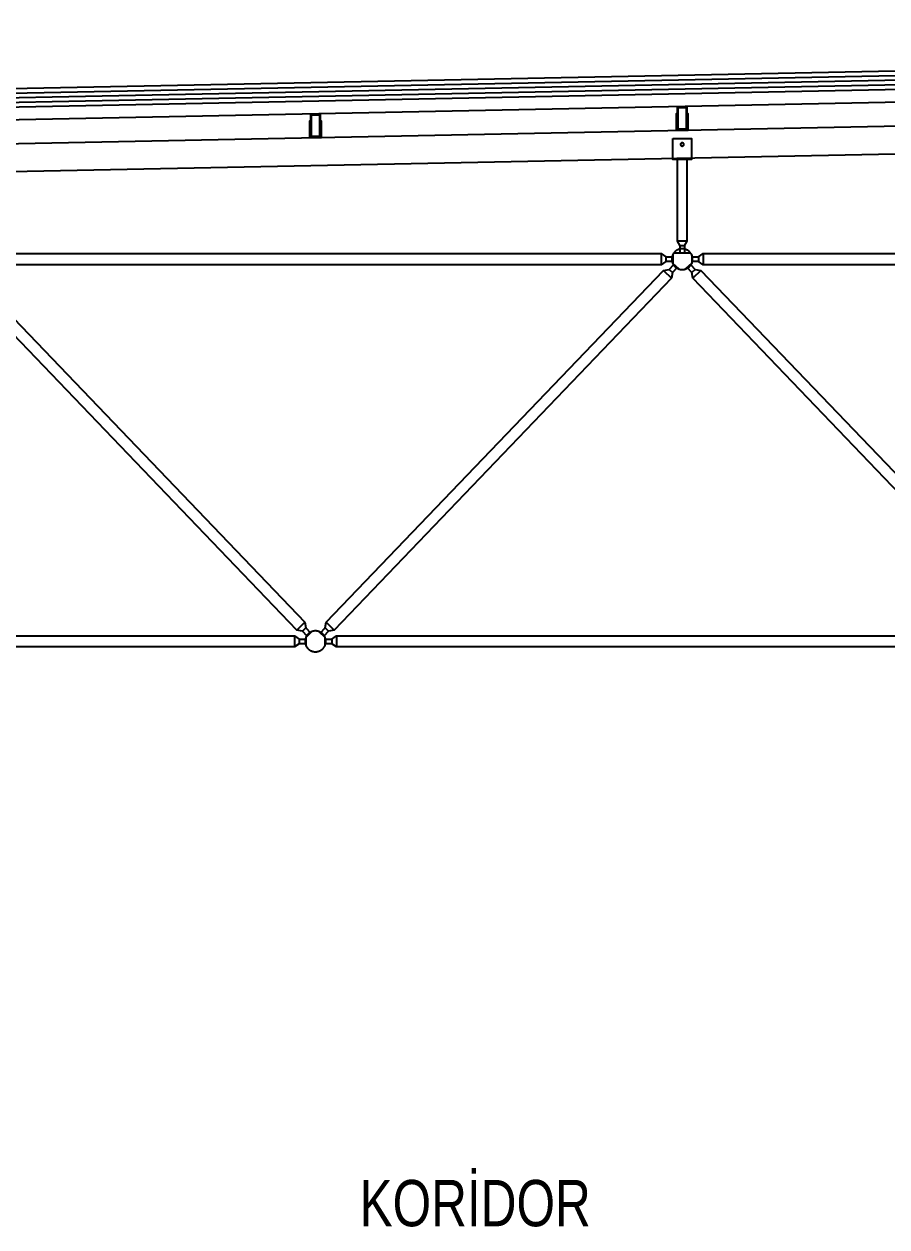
# Model space of a CAD drawing. Header units: centimetres. Extents: x 26569 to 160723, y -3143 to 14565.
# Drawn here: x 94060 to 94432, y -1236 to -717 of the extents above; entities that cross this region are included whole.
import ezdxf

# ---------------------------------------------------------------- set-up
doc = ezdxf.new("R2010")
doc.units = ezdxf.units.CM
doc.header["$LTSCALE"] = 100
doc.linetypes.add('HIDDEN', pattern=[9.525, 6.35, -3.175])
for name, color, linetype in [('A-ANNO-TEXT', 50, 'Continuous'), ('A-ELEV-01', 255, 'Continuous'), ('A-ELEV-02', 253, 'Continuous'), ('A-WALL-INSL', 249, 'Continuous'), ('A-WALL-SNWPNL', 200, 'Continuous'), ('S-STEL', 3, 'Continuous')]:
    doc.layers.add(name, color=color, linetype=linetype)
doc.styles.add('Fields_100', font='act_simplex.shx', dxfattribs={"width": 0.8, "height": 20})
doc.linetypes.add('BATTING', pattern='A,0.00254,-2.54,[134,ltypeshp.shx,S=2.54,R=0,X=-2.54,Y=0],-5.08,[134,ltypeshp.shx,S=2.54,R=180,X=2.54,Y=0],-2.54', length=10.16254)

msp = doc.modelspace()

# ---------------------------------------------------------------- linework, layer by layer
at = {"layer": 'A-ELEV-01'}
for points in [[(95452.08, -730.52), (92677.08, -786.02)], [(95293.24, -744), (92756.4, -794.74)], [(95293.24, -756), (92756.4, -806.74)]]:
    msp.add_lwpolyline(points, dxfattribs=at)
at = {"layer": 'A-ELEV-02'}
for points in [[(94341.64, -762.69), (94345.84, -762.69), (94345.84, -755.69), (94346.14, -755.69), (94346.14, -762.99), (94341.34, -762.99), (94341.34, -755.69), (94341.64, -755.69)], [(94183.31, -765.85), (94187.51, -765.85), (94187.51, -758.85), (94187.81, -758.85), (94187.81, -766.15), (94183.01, -766.15), (94183.01, -758.85), (94183.31, -758.85)], [(94339.74, -766.49), (94347.74, -766.49), (94347.74, -775.49), (94339.74, -775.49)], [(94344.44, -768.99), (94344.44, -768.98), (94344.44, -768.96), (94344.44, -768.95), (94344.44, -768.93), (94344.44, -768.91), (94344.44, -768.9), (94344.43, -768.88), (94344.43, -768.87), (94344.43, -768.85), (94344.42, -768.83), (94344.42, -768.82), (94344.42, -768.8), (94344.41, -768.78), (94344.41, -768.77), (94344.4, -768.75), (94344.39, -768.74), (94344.39, -768.72), (94344.38, -768.7), (94344.37, -768.69), (94344.36, -768.67), (94344.36, -768.66), (94344.35, -768.64), (94344.34, -768.62), (94344.33, -768.61), (94344.32, -768.59), (94344.31, -768.58), (94344.3, -768.57), (94344.29, -768.55), (94344.27, -768.54), (94344.26, -768.52), (94344.25, -768.51), (94344.24, -768.5), (94344.22, -768.49), (94344.21, -768.47), (94344.2, -768.46), (94344.18, -768.45), (94344.17, -768.44), (94344.15, -768.43), (94344.14, -768.42), (94344.13, -768.41), (94344.11, -768.4), (94344.09, -768.39), (94344.08, -768.38), (94344.06, -768.37), (94344.05, -768.36), (94344.03, -768.36), (94344.02, -768.35), (94344, -768.34), (94343.98, -768.34), (94343.97, -768.33), (94343.95, -768.32), (94343.93, -768.32), (94343.92, -768.32), (94343.9, -768.31), (94343.89, -768.31), (94343.87, -768.3), (94343.85, -768.3), (94343.84, -768.3), (94343.82, -768.3), (94343.81, -768.3), (94343.79, -768.29), (94343.77, -768.29), (94343.76, -768.29), (94343.74, -768.29), (94343.73, -768.29), (94343.71, -768.29), (94343.7, -768.29), (94343.68, -768.3), (94343.66, -768.3), (94343.65, -768.3), (94343.63, -768.3), (94343.61, -768.3), (94343.6, -768.31), (94343.58, -768.31), (94343.57, -768.32), (94343.55, -768.32), (94343.53, -768.32), (94343.52, -768.33), (94343.5, -768.34), (94343.48, -768.34), (94343.47, -768.35), (94343.45, -768.36), (94343.44, -768.36), (94343.42, -768.37), (94343.41, -768.38), (94343.39, -768.39), (94343.37, -768.4), (94343.36, -768.41), (94343.34, -768.42), (94343.33, -768.43), (94343.32, -768.44), (94343.3, -768.45), (94343.29, -768.46), (94343.27, -768.47), (94343.26, -768.49), (94343.25, -768.5), (94343.23, -768.51), (94343.22, -768.52), (94343.21, -768.54), (94343.2, -768.55), (94343.19, -768.57), (94343.18, -768.58), (94343.17, -768.59), (94343.16, -768.61), (94343.15, -768.62), (94343.14, -768.64), (94343.13, -768.66), (94343.12, -768.67), (94343.11, -768.69), (94343.11, -768.7), (94343.1, -768.72), (94343.09, -768.74), (94343.09, -768.75), (94343.08, -768.77), (94343.07, -768.78), (94343.07, -768.8), (94343.06, -768.82), (94343.06, -768.83), (94343.06, -768.85), (94343.05, -768.87), (94343.05, -768.88), (94343.05, -768.9), (94343.05, -768.91), (94343.05, -768.93), (94343.04, -768.95), (94343.04, -768.96), (94343.04, -768.98), (94343.04, -768.99), (94343.04, -769.01), (94343.04, -769.02), (94343.04, -769.04), (94343.05, -769.06), (94343.05, -769.07), (94343.05, -769.09), (94343.05, -769.1), (94343.05, -769.12), (94343.06, -769.14), (94343.06, -769.15), (94343.06, -769.17), (94343.07, -769.19), (94343.07, -769.2), (94343.08, -769.22), (94343.09, -769.23), (94343.09, -769.25), (94343.1, -769.27), (94343.11, -769.28), (94343.11, -769.3), (94343.12, -769.31), (94343.13, -769.33), (94343.14, -769.35), (94343.15, -769.36), (94343.16, -769.38), (94343.17, -769.39), (94343.18, -769.41), (94343.19, -769.42), (94343.2, -769.43), (94343.21, -769.45), (94343.22, -769.46), (94343.23, -769.47), (94343.25, -769.49), (94343.26, -769.5), (94343.27, -769.51), (94343.29, -769.52), (94343.3, -769.54), (94343.32, -769.55), (94343.33, -769.56), (94343.34, -769.57), (94343.36, -769.58), (94343.37, -769.59), (94343.39, -769.6), (94343.41, -769.61), (94343.42, -769.61), (94343.44, -769.62), (94343.45, -769.63), (94343.47, -769.64), (94343.48, -769.64), (94343.5, -769.65), (94343.52, -769.66), (94343.53, -769.66), (94343.55, -769.67), (94343.57, -769.67), (94343.58, -769.67), (94343.6, -769.68), (94343.61, -769.68), (94343.63, -769.68), (94343.65, -769.69), (94343.66, -769.69), (94343.68, -769.69), (94343.7, -769.69), (94343.71, -769.69), (94343.73, -769.69), (94343.74, -769.69), (94343.76, -769.69), (94343.77, -769.69), (94343.79, -769.69), (94343.81, -769.69), (94343.82, -769.69), (94343.84, -769.69), (94343.85, -769.68), (94343.87, -769.68), (94343.89, -769.68), (94343.9, -769.67), (94343.92, -769.67), (94343.93, -769.67), (94343.95, -769.66), (94343.97, -769.66), (94343.98, -769.65), (94344, -769.64), (94344.02, -769.64), (94344.03, -769.63), (94344.05, -769.62), (94344.06, -769.61), (94344.08, -769.61), (94344.09, -769.6), (94344.11, -769.59), (94344.13, -769.58), (94344.14, -769.57), (94344.15, -769.56), (94344.17, -769.55), (94344.18, -769.54), (94344.2, -769.52), (94344.21, -769.51), (94344.22, -769.5), (94344.24, -769.49), (94344.25, -769.47), (94344.26, -769.46), (94344.27, -769.45), (94344.29, -769.43), (94344.3, -769.42), (94344.31, -769.41), (94344.32, -769.39), (94344.33, -769.38), (94344.34, -769.36), (94344.35, -769.35), (94344.36, -769.33), (94344.36, -769.31), (94344.37, -769.3), (94344.38, -769.28), (94344.39, -769.27), (94344.39, -769.25), (94344.4, -769.23), (94344.41, -769.22), (94344.41, -769.2), (94344.42, -769.19), (94344.42, -769.17), (94344.42, -769.15), (94344.43, -769.14), (94344.43, -769.12), (94344.43, -769.1), (94344.44, -769.09), (94344.44, -769.07), (94344.44, -769.06), (94344.44, -769.04), (94344.44, -769.02), (94344.44, -769.01)], [(94348.24, -818.52), (94348.24, -818.42), (94348.24, -818.32), (94348.23, -818.22), (94348.22, -818.12), (94348.21, -818.01), (94348.2, -817.91), (94348.19, -817.81), (94348.17, -817.7), (94348.15, -817.6), (94348.12, -817.49), (94348.1, -817.39), (94348.07, -817.28), (94348.04, -817.18), (94348, -817.07), (94347.97, -816.97), (94347.93, -816.87), (94347.88, -816.76), (94347.84, -816.66), (94347.79, -816.56), (94347.74, -816.45), (94347.69, -816.35), (94347.63, -816.25), (94347.57, -816.16), (94347.51, -816.06), (94347.44, -815.96), (94347.38, -815.87), (94347.31, -815.78), (94347.24, -815.69), (94347.16, -815.6), (94347.08, -815.51), (94347.01, -815.42), (94346.92, -815.34), (94346.84, -815.26), (94346.76, -815.18), (94346.67, -815.1), (94346.58, -815.03), (94346.49, -814.96), (94346.39, -814.89), (94346.3, -814.82), (94346.2, -814.75), (94346.11, -814.69), (94346.01, -814.63), (94345.91, -814.58), (94345.81, -814.52), (94345.71, -814.47), (94345.61, -814.43), (94345.5, -814.38), (94345.4, -814.34), (94345.29, -814.3), (94345.19, -814.26), (94345.09, -814.23), (94344.98, -814.2), (94344.88, -814.17), (94344.77, -814.14), (94344.67, -814.12), (94344.56, -814.1), (94344.46, -814.08), (94344.35, -814.06), (94344.25, -814.05), (94344.15, -814.04), (94344.04, -814.03), (94343.94, -814.03), (94343.84, -814.02), (94343.74, -814.02), (94343.64, -814.02), (94343.54, -814.03), (94343.44, -814.03), (94343.34, -814.04), (94343.24, -814.05), (94343.13, -814.06), (94343.03, -814.08), (94342.92, -814.1), (94342.82, -814.12), (94342.71, -814.14), (94342.61, -814.17), (94342.5, -814.2), (94342.4, -814.23), (94342.29, -814.26), (94342.19, -814.3), (94342.09, -814.34), (94341.98, -814.38), (94341.88, -814.43), (94341.78, -814.47), (94341.68, -814.52), (94341.57, -814.58), (94341.48, -814.63), (94341.38, -814.69), (94341.28, -814.75), (94341.18, -814.82), (94341.09, -814.89), (94341, -814.96), (94340.91, -815.03), (94340.82, -815.1), (94340.73, -815.18), (94340.64, -815.26), (94340.56, -815.34), (94340.48, -815.42), (94340.4, -815.51), (94340.32, -815.6), (94340.25, -815.69), (94340.18, -815.78), (94340.11, -815.87), (94340.04, -815.96), (94339.98, -816.06), (94339.91, -816.16), (94339.86, -816.25), (94339.8, -816.35), (94339.75, -816.45), (94339.69, -816.56), (94339.65, -816.66), (94339.6, -816.76), (94339.56, -816.87), (94339.52, -816.97), (94339.48, -817.07), (94339.45, -817.18), (94339.42, -817.28), (94339.39, -817.39), (94339.36, -817.49), (94339.34, -817.6), (94339.32, -817.7), (94339.3, -817.81), (94339.28, -817.91), (94339.27, -818.01), (94339.26, -818.12), (94339.25, -818.22), (94339.25, -818.32), (94339.24, -818.42), (94339.24, -818.52), (94339.24, -818.62), (94339.25, -818.72), (94339.25, -818.82), (94339.26, -818.93), (94339.27, -819.03), (94339.28, -819.13), (94339.3, -819.24), (94339.32, -819.34), (94339.34, -819.44), (94339.36, -819.55), (94339.39, -819.65), (94339.42, -819.76), (94339.45, -819.86), (94339.48, -819.97), (94339.52, -820.07), (94339.56, -820.18), (94339.6, -820.28), (94339.65, -820.38), (94339.69, -820.49), (94339.75, -820.59), (94339.8, -820.69), (94339.86, -820.79), (94339.91, -820.89), (94339.98, -820.98), (94340.04, -821.08), (94340.11, -821.17), (94340.18, -821.27), (94340.25, -821.36), (94340.32, -821.45), (94340.4, -821.53), (94340.48, -821.62), (94340.56, -821.7), (94340.64, -821.78), (94340.73, -821.86), (94340.82, -821.94), (94340.91, -822.02), (94341, -822.09), (94341.09, -822.16), (94341.18, -822.22), (94341.28, -822.29), (94341.38, -822.35), (94341.48, -822.41), (94341.57, -822.47), (94341.68, -822.52), (94341.78, -822.57), (94341.88, -822.62), (94341.98, -822.66), (94342.09, -822.71), (94342.19, -822.75), (94342.29, -822.78), (94342.4, -822.82), (94342.5, -822.85), (94342.61, -822.88), (94342.71, -822.9), (94342.82, -822.93), (94342.92, -822.95), (94343.03, -822.96), (94343.13, -822.98), (94343.24, -822.99), (94343.34, -823), (94343.44, -823.01), (94343.54, -823.02), (94343.64, -823.02), (94343.74, -823.02), (94343.84, -823.02), (94343.94, -823.02), (94344.04, -823.01), (94344.15, -823), (94344.25, -822.99), (94344.35, -822.98), (94344.46, -822.96), (94344.56, -822.95), (94344.67, -822.93), (94344.77, -822.9), (94344.88, -822.88), (94344.98, -822.85), (94345.09, -822.82), (94345.19, -822.78), (94345.29, -822.75), (94345.4, -822.71), (94345.5, -822.66), (94345.61, -822.62), (94345.71, -822.57), (94345.81, -822.52), (94345.91, -822.47), (94346.01, -822.41), (94346.11, -822.35), (94346.2, -822.29), (94346.3, -822.22), (94346.39, -822.16), (94346.49, -822.09), (94346.58, -822.02), (94346.67, -821.94), (94346.76, -821.86), (94346.84, -821.78), (94346.92, -821.7), (94347.01, -821.62), (94347.08, -821.53), (94347.16, -821.45), (94347.24, -821.36), (94347.31, -821.27), (94347.38, -821.17), (94347.44, -821.08), (94347.51, -820.98), (94347.57, -820.89), (94347.63, -820.79), (94347.69, -820.69), (94347.74, -820.59), (94347.79, -820.49), (94347.84, -820.38), (94347.88, -820.28), (94347.93, -820.18), (94347.97, -820.07), (94348, -819.97), (94348.04, -819.86), (94348.07, -819.76), (94348.1, -819.65), (94348.12, -819.55), (94348.15, -819.44), (94348.17, -819.34), (94348.19, -819.24), (94348.2, -819.13), (94348.21, -819.03), (94348.22, -818.93), (94348.23, -818.82), (94348.24, -818.72), (94348.24, -818.62)], [(94030.64, -820.79), (94032.71, -822.95), (94035.12, -823.42), (94180.85, -975.28), (94181.21, -977.71), (94183.29, -979.87), (94181.85, -981.26), (94179.77, -979.09), (94177.37, -978.63), (94031.63, -826.76), (94031.27, -824.34), (94029.19, -822.17)], [(94347.3, -820.79), (94349.38, -822.95), (94351.79, -823.42), (94497.52, -975.28), (94497.88, -977.71), (94499.96, -979.87), (94498.52, -981.26), (94496.44, -979.09), (94494.03, -978.63), (94348.3, -826.76), (94347.94, -824.34), (94345.86, -822.17)], [(94189.91, -983.52), (94189.91, -983.42), (94189.9, -983.32), (94189.9, -983.22), (94189.89, -983.12), (94189.88, -983.01), (94189.87, -982.91), (94189.85, -982.81), (94189.83, -982.7), (94189.81, -982.6), (94189.79, -982.49), (94189.76, -982.39), (94189.74, -982.28), (94189.7, -982.18), (94189.67, -982.07), (94189.63, -981.97), (94189.59, -981.87), (94189.55, -981.76), (94189.51, -981.66), (94189.46, -981.56), (94189.41, -981.45), (94189.35, -981.35), (94189.3, -981.25), (94189.24, -981.16), (94189.18, -981.06), (94189.11, -980.96), (94189.04, -980.87), (94188.97, -980.78), (94188.9, -980.69), (94188.83, -980.6), (94188.75, -980.51), (94188.67, -980.42), (94188.59, -980.34), (94188.51, -980.26), (94188.42, -980.18), (94188.33, -980.1), (94188.25, -980.03), (94188.15, -979.96), (94188.06, -979.89), (94187.97, -979.82), (94187.87, -979.75), (94187.77, -979.69), (94187.68, -979.63), (94187.58, -979.58), (94187.48, -979.52), (94187.37, -979.47), (94187.27, -979.43), (94187.17, -979.38), (94187.07, -979.34), (94186.96, -979.3), (94186.86, -979.26), (94186.75, -979.23), (94186.65, -979.2), (94186.54, -979.17), (94186.44, -979.14), (94186.33, -979.12), (94186.23, -979.1), (94186.12, -979.08), (94186.02, -979.06), (94185.92, -979.05), (94185.81, -979.04), (94185.71, -979.03), (94185.61, -979.03), (94185.51, -979.02), (94185.41, -979.02), (94185.31, -979.02), (94185.21, -979.03), (94185.11, -979.03), (94185, -979.04), (94184.9, -979.05), (94184.8, -979.06), (94184.69, -979.08), (94184.59, -979.1), (94184.49, -979.12), (94184.38, -979.14), (94184.28, -979.17), (94184.17, -979.2), (94184.07, -979.23), (94183.96, -979.26), (94183.86, -979.3), (94183.75, -979.34), (94183.65, -979.38), (94183.55, -979.43), (94183.44, -979.47), (94183.34, -979.52), (94183.24, -979.58), (94183.14, -979.63), (94183.04, -979.69), (94182.95, -979.75), (94182.85, -979.82), (94182.76, -979.89), (94182.66, -979.96), (94182.57, -980.03), (94182.48, -980.1), (94182.4, -980.18), (94182.31, -980.26), (94182.23, -980.34), (94182.15, -980.42), (94182.07, -980.51), (94181.99, -980.6), (94181.92, -980.69), (94181.84, -980.78), (94181.77, -980.87), (94181.71, -980.96), (94181.64, -981.06), (94181.58, -981.16), (94181.52, -981.25), (94181.47, -981.35), (94181.41, -981.45), (94181.36, -981.56), (94181.31, -981.66), (94181.27, -981.76), (94181.22, -981.87), (94181.19, -981.97), (94181.15, -982.07), (94181.11, -982.18), (94181.08, -982.28), (94181.05, -982.39), (94181.03, -982.49), (94181, -982.6), (94180.98, -982.7), (94180.97, -982.81), (94180.95, -982.91), (94180.94, -983.01), (94180.93, -983.12), (94180.92, -983.22), (94180.91, -983.32), (94180.91, -983.42), (94180.91, -983.52), (94180.91, -983.62), (94180.91, -983.72), (94180.92, -983.82), (94180.93, -983.93), (94180.94, -984.03), (94180.95, -984.13), (94180.97, -984.24), (94180.98, -984.34), (94181, -984.44), (94181.03, -984.55), (94181.05, -984.65), (94181.08, -984.76), (94181.11, -984.86), (94181.15, -984.97), (94181.19, -985.07), (94181.22, -985.18), (94181.27, -985.28), (94181.31, -985.38), (94181.36, -985.49), (94181.41, -985.59), (94181.47, -985.69), (94181.52, -985.79), (94181.58, -985.89), (94181.64, -985.98), (94181.71, -986.08), (94181.77, -986.17), (94181.84, -986.27), (94181.92, -986.36), (94181.99, -986.45), (94182.07, -986.53), (94182.15, -986.62), (94182.23, -986.7), (94182.31, -986.78), (94182.4, -986.86), (94182.48, -986.94), (94182.57, -987.02), (94182.66, -987.09), (94182.76, -987.16), (94182.85, -987.22), (94182.95, -987.29), (94183.04, -987.35), (94183.14, -987.41), (94183.24, -987.47), (94183.34, -987.52), (94183.44, -987.57), (94183.55, -987.62), (94183.65, -987.66), (94183.75, -987.71), (94183.86, -987.75), (94183.96, -987.78), (94184.07, -987.82), (94184.17, -987.85), (94184.28, -987.88), (94184.38, -987.9), (94184.49, -987.93), (94184.59, -987.95), (94184.69, -987.96), (94184.8, -987.98), (94184.9, -987.99), (94185, -988), (94185.11, -988.01), (94185.21, -988.02), (94185.31, -988.02), (94185.41, -988.02), (94185.51, -988.02), (94185.61, -988.02), (94185.71, -988.01), (94185.81, -988), (94185.92, -987.99), (94186.02, -987.98), (94186.12, -987.96), (94186.23, -987.95), (94186.33, -987.93), (94186.44, -987.9), (94186.54, -987.88), (94186.65, -987.85), (94186.75, -987.82), (94186.86, -987.78), (94186.96, -987.75), (94187.07, -987.71), (94187.17, -987.66), (94187.27, -987.62), (94187.37, -987.57), (94187.48, -987.52), (94187.58, -987.47), (94187.68, -987.41), (94187.77, -987.35), (94187.87, -987.29), (94187.97, -987.22), (94188.06, -987.16), (94188.15, -987.09), (94188.25, -987.02), (94188.33, -986.94), (94188.42, -986.86), (94188.51, -986.78), (94188.59, -986.7), (94188.67, -986.62), (94188.75, -986.53), (94188.83, -986.45), (94188.9, -986.36), (94188.97, -986.27), (94189.04, -986.17), (94189.11, -986.08), (94189.18, -985.98), (94189.24, -985.89), (94189.3, -985.79), (94189.35, -985.69), (94189.41, -985.59), (94189.46, -985.49), (94189.51, -985.38), (94189.55, -985.28), (94189.59, -985.18), (94189.63, -985.07), (94189.67, -984.97), (94189.7, -984.86), (94189.74, -984.76), (94189.76, -984.65), (94189.79, -984.55), (94189.81, -984.44), (94189.83, -984.34), (94189.85, -984.24), (94189.87, -984.13), (94189.88, -984.03), (94189.89, -983.93), (94189.9, -983.82), (94189.9, -983.72), (94189.91, -983.62)]]:
    msp.add_lwpolyline(points, close=True, dxfattribs=at)
for points in [[(94341.64, -756.99), (94341.34, -756.99)], [(94346.14, -756.99), (94345.84, -756.99)], [(94183.31, -760.15), (94183.01, -760.15)], [(94183.31, -761.55), (94183.01, -761.55)], [(94187.81, -760.15), (94187.51, -760.15)], [(94187.81, -761.55), (94187.51, -761.55)], [(94341.64, -758.39), (94341.34, -758.39)], [(94346.14, -758.39), (94345.84, -758.39)], [(94341.62, -775.49), (94341.62, -810.82)], [(94345.86, -810.82), (94345.86, -775.49)], [(94341.62, -810.82), (94342.74, -812.82)], [(94345.86, -810.82), (94341.62, -810.82)], [(94342.74, -812.82), (94342.74, -815.82)], [(94344.74, -812.82), (94342.74, -812.82)], [(94344.74, -812.82), (94345.86, -810.82)], [(94344.74, -812.82), (94344.74, -815.82)], [(94031.18, -817.52), (94034.18, -817.52), (94036.18, -816.11), (94334.64, -816.11), (94336.64, -817.52), (94339.64, -817.52)], [(94339.64, -819.52), (94336.64, -819.52), (94334.64, -820.94), (94036.18, -820.94), (94034.18, -819.52), (94031.18, -819.52)], [(94334.64, -816.11), (94334.64, -820.94)], [(94336.64, -817.52), (94336.64, -819.52)], [(94339.57, -820.2), (94342.24, -822.76)], [(94339.64, -816.67), (94339.64, -820.38)], [(94340.14, -815.82), (94347.34, -815.82)], [(94347.92, -820.2), (94345.24, -822.76)], [(94347.84, -817.52), (94350.84, -817.52), (94352.84, -816.11), (94651.31, -816.11), (94653.31, -817.52), (94656.31, -817.52)], [(94347.84, -816.67), (94347.84, -820.38)], [(94656.31, -819.52), (94653.31, -819.52), (94651.31, -820.94), (94352.84, -820.94), (94350.84, -819.52), (94347.84, -819.52)], [(94350.84, -817.52), (94350.84, -819.52)], [(94352.84, -816.11), (94352.84, -820.94)], [(94341.63, -822.17), (94339.55, -824.34), (94339.18, -826.76), (94193.45, -978.63), (94191.05, -979.09), (94188.97, -981.26), (94187.53, -979.87), (94189.6, -977.71), (94189.97, -975.28), (94335.7, -823.42), (94338.1, -822.95), (94340.18, -820.79)], [(94335.7, -823.42), (94339.18, -826.76)], [(94338.1, -822.95), (94339.55, -824.34)], [(94349.38, -822.95), (94347.94, -824.34)], [(94351.79, -823.42), (94348.3, -826.76)], [(94180.85, -975.28), (94177.37, -978.63)], [(94189.97, -975.28), (94193.45, -978.63)], [(93872.84, -982.52), (93875.84, -982.52), (93877.84, -981.11), (94176.31, -981.11), (94178.31, -982.52), (94181.31, -982.52)], [(94176.31, -981.11), (94176.31, -985.94)], [(94181.21, -977.71), (94179.77, -979.09)], [(94183.91, -979.28), (94181.23, -981.85)], [(94186.91, -979.28), (94189.59, -981.85)], [(94189.51, -982.52), (94192.51, -982.52), (94194.51, -981.11), (94492.98, -981.11), (94494.98, -982.52), (94497.98, -982.52)], [(94189.6, -977.71), (94191.05, -979.09)], [(94194.51, -981.11), (94194.51, -985.94)], [(94181.31, -984.52), (94178.31, -984.52), (94176.31, -985.94), (93877.84, -985.94), (93875.84, -984.52), (93872.84, -984.52)], [(94178.31, -982.52), (94178.31, -984.52)], [(94181.31, -981.67), (94181.31, -985.38)], [(94189.51, -981.67), (94189.51, -985.38)], [(94497.98, -984.52), (94494.98, -984.52), (94492.98, -985.94), (94194.51, -985.94), (94192.51, -984.52), (94189.51, -984.52)], [(94192.51, -982.52), (94192.51, -984.52)]]:
    msp.add_lwpolyline(points, dxfattribs=at)
at = {"layer": 'A-ELEV-02', "linetype": 'HIDDEN', "ltscale": 0.01}
msp.add_lwpolyline([(94347.74, -774.99), (94339.74, -774.99)], dxfattribs=at)
at = {"layer": 'A-WALL-INSL', "linetype": 'BATTING', "ltscale": 0.002}
for points in [[(95451.96, -719.02), (92677.04, -774.52)], [(95452.04, -723.02), (92677.04, -778.52)]]:
    msp.add_lwpolyline(points, dxfattribs=at)
at = {"layer": 'A-WALL-INSL'}
for points in [[(95451.92, -717.02), (92677.08, -772.52)], [(95452, -721.02), (92677.08, -776.52)]]:
    msp.add_lwpolyline(points, dxfattribs=at)
at = {"layer": 'A-WALL-SNWPNL', "ltscale": 100}
msp.add_lwpolyline([(95452.08, -725.02), (92677.08, -780.52)], dxfattribs=at)
at = {"layer": 'S-STEL'}
for points in [[(94345.74, -762.69), (94341.74, -762.69), (94341.74, -752.69), (94345.74, -752.69)], [(94187.41, -765.85), (94183.41, -765.85), (94183.41, -755.85), (94187.41, -755.85)], [(94187.11, -765.55), (94183.71, -765.55), (94183.71, -756.15), (94187.11, -756.15)], [(94345.44, -762.39), (94342.04, -762.39), (94342.04, -752.99), (94345.44, -752.99)]]:
    msp.add_lwpolyline(points, close=True, dxfattribs=at)

# ---------------------------------------------------------------- texts
at = {"layer": 'A-ANNO-TEXT', "insert": (94254.37, -1226.18), "char_height": 20, "attachment_point": 5, "style": 'Fields_100'}
msp.add_mtext_dynamic_manual_height_columns('KORİDOR', width=211.606, gutter_width=100, heights=[0], dxfattribs=at)

doc.saveas('drawing.dxf')
